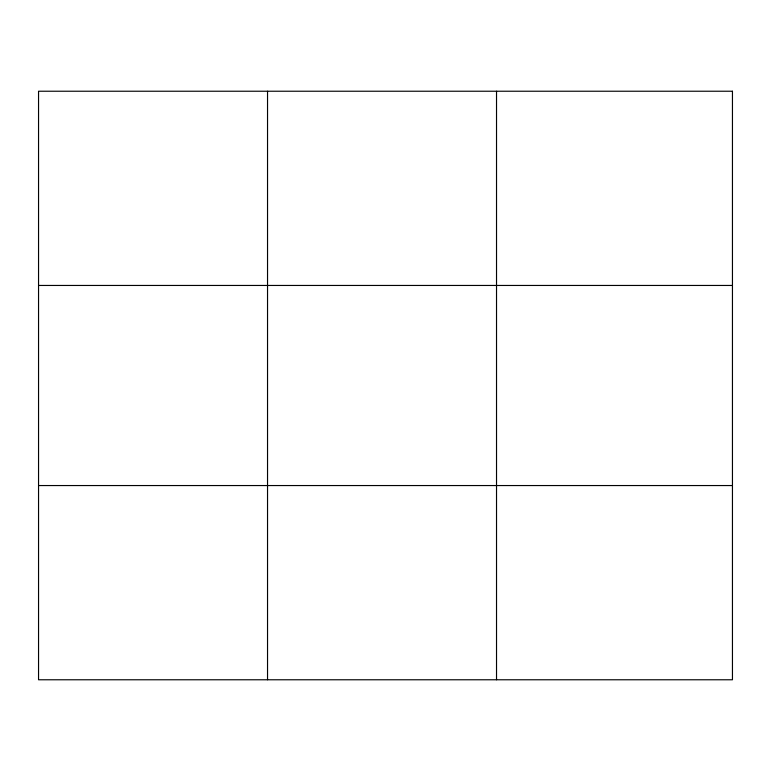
<?xml version="1.0" encoding="UTF-8"?>
<svg xmlns="http://www.w3.org/2000/svg" width="771" height="771" viewBox="0 0 771 771"><rect width="100%" height="100%" fill="white"/><g stroke="black" fill="none" stroke-linecap="round" stroke-linejoin="round"><path stroke-width="1.16" d="M267.537 91.229L267.537 679.771M496.524 91.229L496.524 679.771M38.55 285.453L732.45 285.453M38.55 485.547L732.45 485.547M732.45 91.229L732.45 679.771L38.55 679.771L38.55 91.229L732.45 91.229"/></g></svg>
